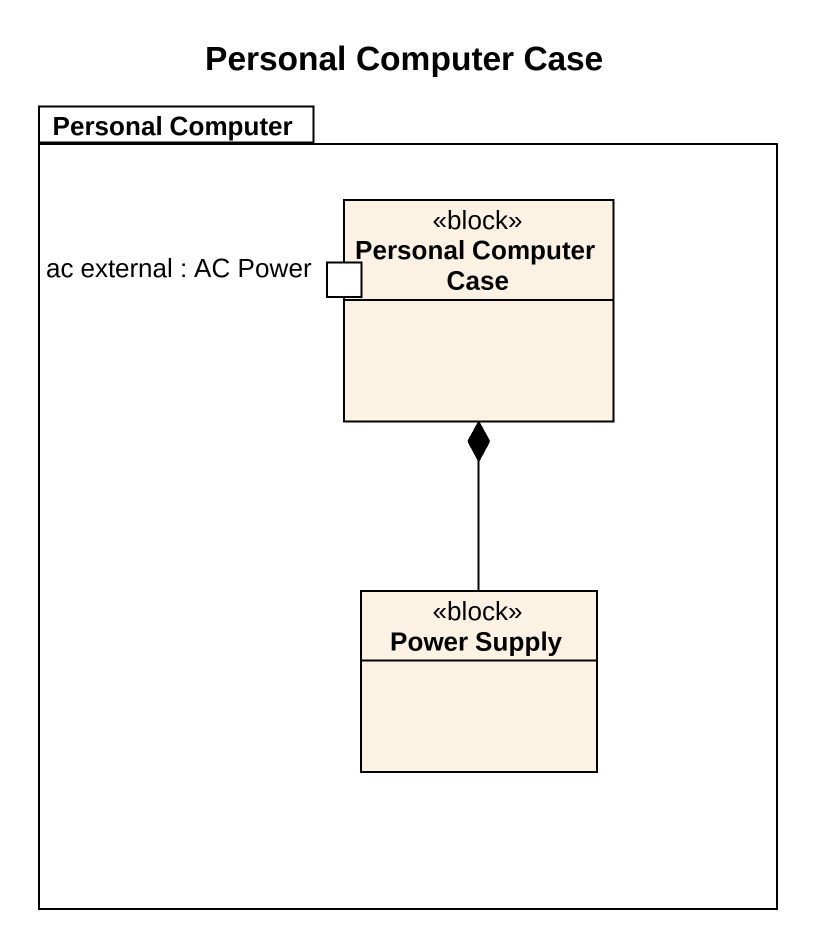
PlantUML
@startuml
title Personal Computer Case
allowmixing
hide circle
hide empty members
package "Personal Computer" as Personal_Computer {
  rectangle "Personal Computer Case" as Personal_Computer_Case <<block>> {
    port "ac external : AC Power" as ac_external <<FullPort>>
  }
  class "Power Supply" as Power_Supply <<block>>
}
Power_Supply -up-* Personal_Computer_Case
@enduml
